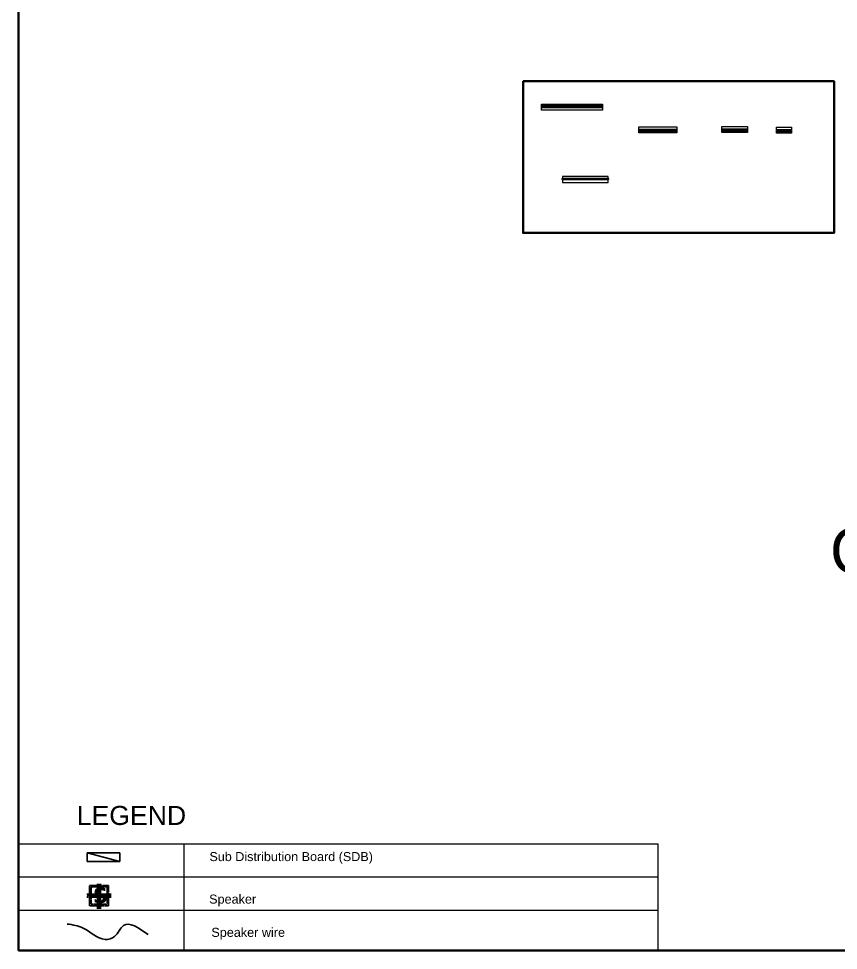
# Model space of a CAD drawing. Header units: millimetres. Extents: x 2399484 to 3337895, y 3598750 to 3969149.
# Drawn here: x 2419715 to 2451994, y 3629865 to 3666555 of the extents above; entities that cross this region are included whole.
import ezdxf

# ---------------------------------------------------------------- set-up
doc = ezdxf.new("R2010")
doc.units = ezdxf.units.MM
doc.header["$MEASUREMENT"] = 0
doc.linetypes.add('ACAD_ISO04W100', pattern=[30, 24, -3, 0, -3])
doc.linetypes.add('CENTER', pattern=[2, 1.25, -0.25, 0.25, -0.25])
for name, color, linetype in [('conduit for speaker', 100, 'Continuous'), ('Speaker', 200, 'CENTER'), ('Tele conduit wire', 53, 'CENTER')]:
    doc.layers.add(name, color=color, linetype=linetype)
for name, color, linetype, lineweight in [('DB-SDB', 10, 'ACAD_ISO04W100', 30), ('elect text', 2, 'Continuous', 50), ('Sill Level', 140, 'Continuous', 20), ('TXT', 7, 'Continuous', 25), ('wall 0.4', 7, 'Continuous', 40), ('Windows Plan', 152, 'Continuous', 35)]:
    doc.layers.add(name, color=color, linetype=linetype, lineweight=lineweight)
doc.styles.add('5P2', font='verdana.ttf', dxfattribs={"height": 500})
doc.styles.add('ARIAL', font='arial.ttf')
doc.styles.get("Standard").update_dxf_attribs({"font": 'arial.ttf'})

# ---------------------------------------------------------------- blocks, each defined once
blk = doc.blocks.new('w2')
at = {"layer": 'Sill Level'}
blk.add_lwpolyline([(2444138, 3818930), (2445638, 3818930), (2445638, 3818690), (2444138, 3818690)], close=True, dxfattribs=at)
at = {"layer": 'Windows Plan'}
blk.add_lwpolyline([(2445638, 3818810), (2444138, 3818810), (2444138, 3818762), (2445638, 3818762)], close=True, dxfattribs=at)
blk = doc.blocks.new('v1')
at = {"layer": 'Sill Level'}
blk.add_lwpolyline([(2446591, 3818940), (2447591, 3818940), (2447591, 3818700), (2446591, 3818700)], close=True, dxfattribs=at)
at = {"layer": 'Windows Plan'}
blk.add_lwpolyline([(2447591, 3818820), (2446591, 3818820), (2446591, 3818772), (2447591, 3818772)], close=True, dxfattribs=at)
blk = doc.blocks.new('v2')
at = {"layer": 'Sill Level'}
blk.add_lwpolyline([(2448277, 3818910), (2448877, 3818910), (2448877, 3818670), (2448277, 3818670)], close=True, dxfattribs=at)
at = {"layer": 'Windows Plan'}
blk.add_lwpolyline([(2448877, 3818790), (2448277, 3818790), (2448277, 3818743), (2448877, 3818743)], close=True, dxfattribs=at)
blk = doc.blocks.new('v18')
at = {"layer": 'Sill Level'}
blk.add_lwpolyline([(2462914, 3850453), (2464714, 3850453), (2464714, 3850693), (2462914, 3850693)], close=True, dxfattribs=at)
at = {"layer": 'Windows Plan'}
blk.add_lwpolyline([(2464714, 3850573), (2462914, 3850573), (2462914, 3850620), (2464714, 3850620)], close=True, dxfattribs=at)
blk = doc.blocks.new('w1')
at = {"layer": 'Sill Level'}
blk.add_lwpolyline([(2460641, 3827503), (2460641, 3825103), (2460401, 3825103), (2460401, 3827503)], close=True, dxfattribs=at)
at = {"layer": 'Windows Plan'}
blk.add_lwpolyline([(2460521, 3825103), (2460521, 3827503), (2460473, 3827503), (2460473, 3825103)], close=True, dxfattribs=at)
blk = doc.blocks.new('A$C28482BCB')
at = {"layer": 'DB-SDB', "linetype": 'Continuous'}
for p, q in [((0, 4.47), (17.32, 4.47)), ((0, 0), (0, 4.47)), ((0, 4.47), (17.32, 0)), ((17.32, 0), (0, 0)), ((17.32, 4.47), (17.32, 0))]:
    blk.add_line(p, q, dxfattribs=at)
blk = doc.blocks.new('Speaker')
at = {"layer": 'Speaker', "ltscale": 3}
for p, q in [((1442033.3, -1133785.1), (1442033.3, -1133947.9)), ((1442043.3, -1133785.1), (1442043.3, -1133947.9)), ((1442053.3, -1133785.6), (1442053.3, -1133947.9)), ((1441963.2, -1133871.7), (1442122.2, -1133871.7)), ((1441963.9, -1133851.7), (1442123.7, -1133851.7)), ((1441964.3, -1133861.7), (1442123.3, -1133861.7))]:
    blk.add_line(p, q, dxfattribs=at)
for points in [[(1441980.9, -1133794.7), (1442105.8, -1133794.7), (1442105.8, -1133928.6), (1441980.9, -1133928.6)], [(1441990.9, -1133804.7), (1442095.8, -1133804.7), (1442095.8, -1133918.6), (1441990.9, -1133918.6)]]:
    blk.add_lwpolyline(points, close=True, dxfattribs=at)
at = {"layer": 'Speaker', "ltscale": 3, "insert": (1442003.5, -1133810.2), "char_height": 99.941, "width": 119.93, "attachment_point": 1, "style": '5P2'}
blk.add_mtext('{\\fVerdana|b1|i0|c0|p34;S}', dxfattribs=at)

msp = doc.modelspace()

# ---------------------------------------------------------------- linework, layer by layer
at = {"layer": 'conduit for speaker'}
msp.add_spline([(2421630.1, 3630902.8), (2422252.1, 3630744), (2423120, 3630296.3), (2423496.1, 3630411.8), (2423843.2, 3630845), (2424812.4, 3630484)], degree=3, dxfattribs=at)
at = {"layer": 'Tele conduit wire', "linetype": 'ByBlock', "lineweight": 0, "ltscale": 3}
for p, q in [((2419715.1, 3634066), (2444887.1, 3634066)), ((2419715.1, 3634066), (2419715.1, 3629865.1)), ((2426215.4, 3634066), (2426215.4, 3629865.1)), ((2444887.1, 3634066), (2444887.1, 3629865.1)), ((2419715.1, 3632754.5), (2444887.1, 3632754.5)), ((2419715.1, 3632754.5), (2444887.1, 3632754.5)), ((2419715.1, 3631443), (2444887.1, 3631443)), ((2419715.1, 3629865.1), (2444887.1, 3629865.1))]:
    msp.add_line(p, q, dxfattribs=at)
at = {"layer": 'wall 0.4', "ltscale": 5}
for points in [[(2419715.1, 3708180), (2617775.6, 3708180), (2617775.6, 3629865.1), (2419715.1, 3629865.1)], [(2439578.7, 3664090.1), (2451827.7, 3664090.1), (2451827.7, 3658117.5), (2439578.7, 3658117.5)]]:
    msp.add_lwpolyline(points, close=True, dxfattribs=at)

# ---------------------------------------------------------------- block references
at = {"layer": 'DB-SDB', "linetype": 'Continuous', "lineweight": 0, "xscale": 75, "yscale": 75, "zscale": 75}
msp.add_blockref('A$C28482BCB', (2422407.4, 3633364.8), dxfattribs=at)
at = {"layer": 'Speaker', "ltscale": 3, "xscale": 6, "yscale": 6, "zscale": 6}
msp.add_blockref('Speaker', (-6229378.2, 10435193.2), dxfattribs=at)
at = {"layer": 'wall 0.4', "rotation": 270}
msp.add_blockref('w1', (-1384801.6, 6123586.9), dxfattribs=at)
at = {"layer": 'wall 0.4'}
for name, p in [('w2', (0, -156629.9)), ('v1', (820.5, -156629.9)), ('v2', (1275.5, -156629.9)), ('v18', (-21787, -190354.1))]:
    msp.add_blockref(name, p, dxfattribs=at)

# ---------------------------------------------------------------- texts
at = {"layer": 'elect text', "lineweight": 0, "attachment_point": 1}
for s, insert, char_height in [('LEGEND', (2422002.9, 3635553.1), 750), ('{\\fArial|b0|i0|c0|p34;Sub Distribution Board (SDB)}', (2427227.9, 3633734.9), 354.389)]:
    msp.add_mtext(s, dxfattribs=dict(at, insert=insert, char_height=char_height))
at = {"layer": 'elect text', "char_height": 355.829, "attachment_point": 1}
for s, insert in [('{\\fArial|b0|i0|c0|p34;Speaker }', (2427216.8, 3632061.9)), ('{\\fArial|b0|i0|c0|p34;Speaker wire }', (2427304, 3630752.6))]:
    msp.add_mtext(s, dxfattribs=dict(at, insert=insert))
at = {"layer": 'TXT', "color": 244, "ltscale": 20, "true_color": 0x991b1e, "insert": (2451664.4, 3645589), "char_height": 2100, "width": 102139.87, "attachment_point": 4, "rotation": 0.0002, "style": 'ARIAL'}
msp.add_mtext('{\\H0.85714x;GROUND FLOOR PLAN}', dxfattribs=at)

doc.saveas('drawing.dxf')
